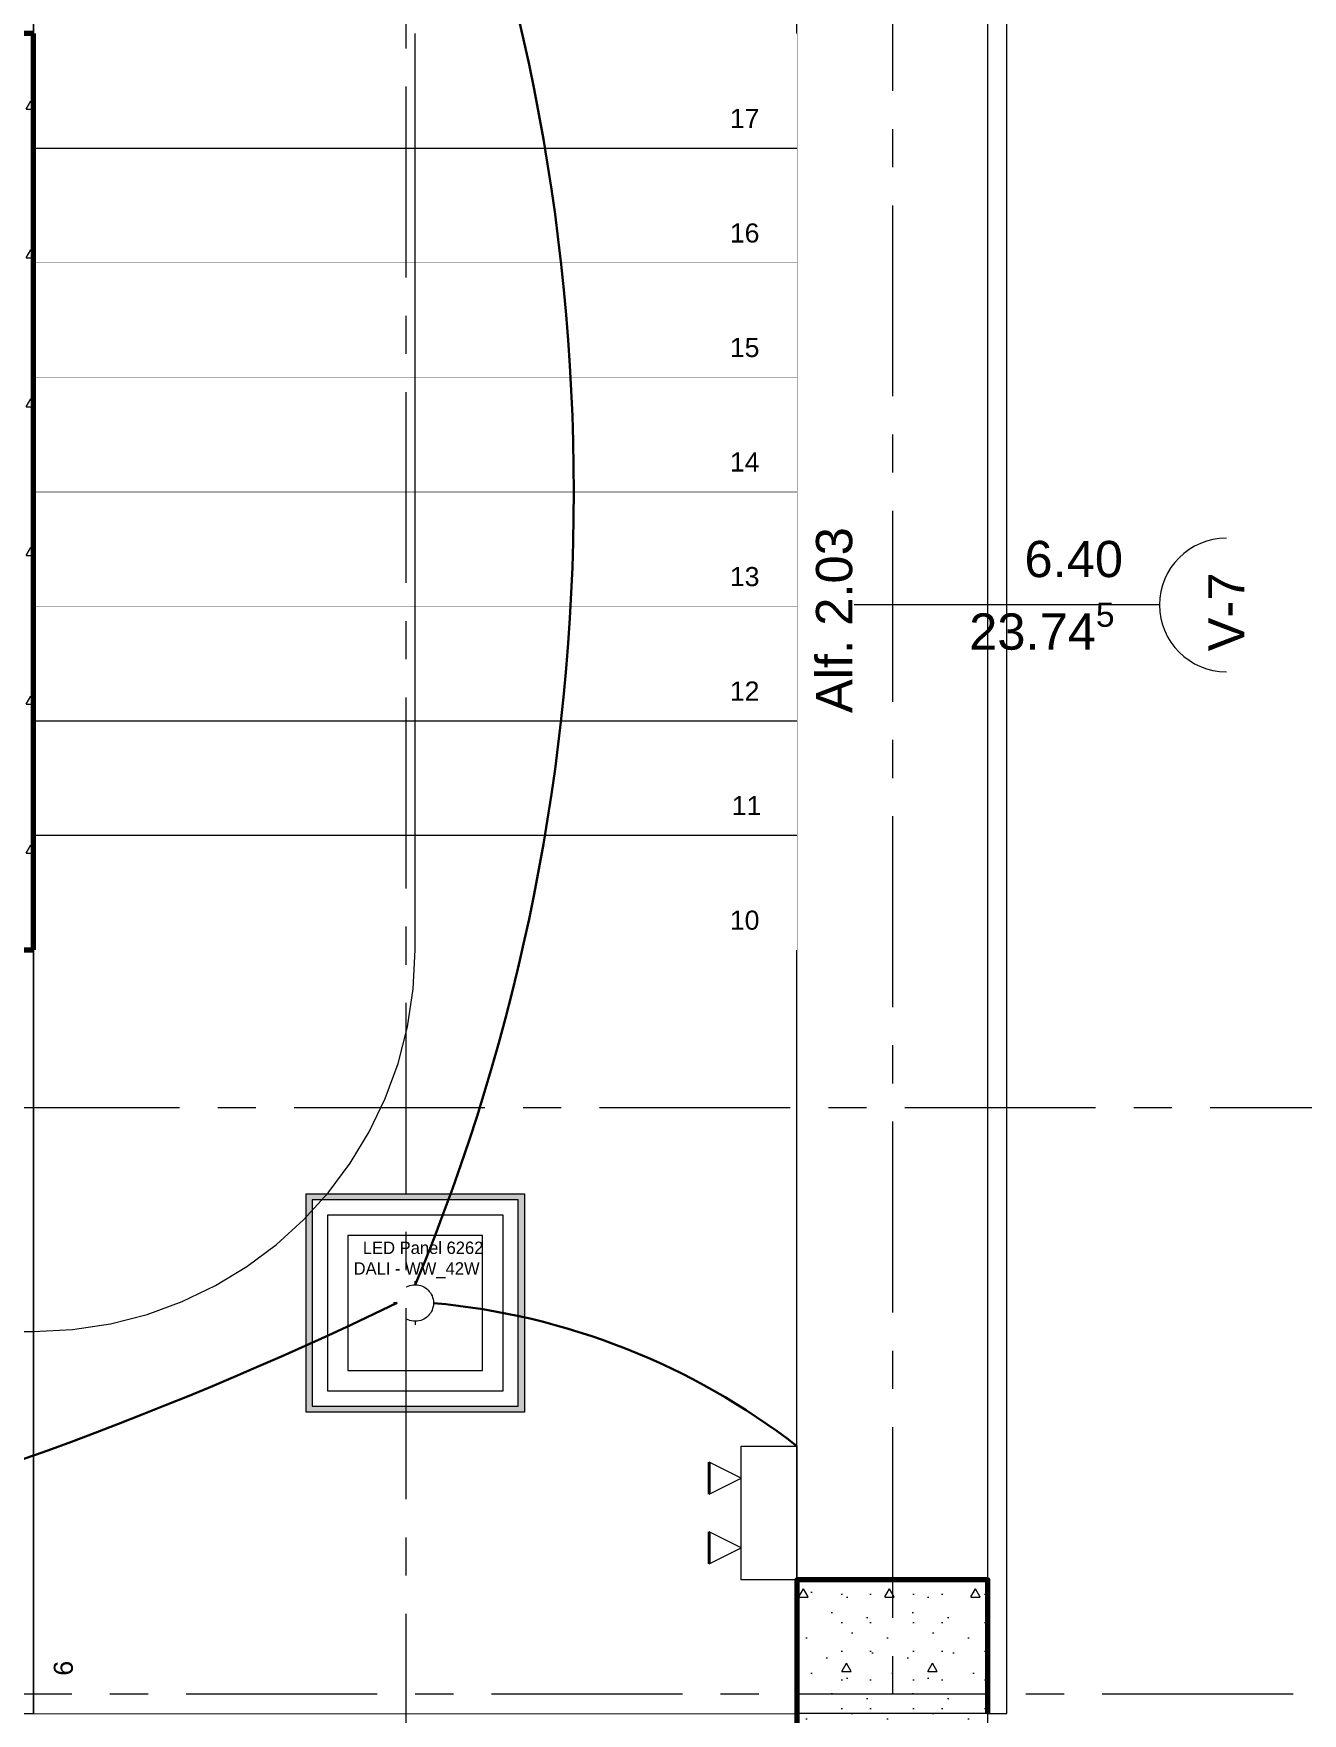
# Model space of a CAD drawing. Header units: inches. Extents: x -38 to 5698, y -33 to 92.
# Drawn here: x 234.07 to 237.394, y 20.35 to 24.75 of the extents above; entities that cross this region are included whole.
import ezdxf
from ezdxf.lldxf.tags import DXFTag

# ---------------------------------------------------------------- set-up
doc = ezdxf.new("R2010")
doc.units = ezdxf.units.IN
doc.header["$MEASUREMENT"] = 0
doc.set_wipeout_variables(frame=1)
for name, pattern in [('ACAD_ISO04W100', [30, 24, -3, 0, -3]), ('DASHED', [0.75, 0.5, -0.25]), ('Hidden Line', [0.195611, 0.141111, -0.0545]), ('Punto & Raya', [0.65, 0.5, -0.075, 0, -0.075]), ('Raya Pequeña', [0.141111, 0.070556, -0.070556]), ('Rayas', [0.282222, 0.141111, -0.141111]), ('Wipeout_Contour', [1, 0, -1])]:
    doc.linetypes.add(name, pattern=pattern)
for name, color, linetype, lineweight in [('00_IE_Luminarias', 6, 'Continuous', 30), ('ALUMBRADO_PVC', 6, 'PVC1', 30), ('Luminaria', 9, 'Continuous', 9), ('Luminarias', 5, 'Continuous', 20), ('pulsador', 4, 'Continuous', 40)]:
    doc.layers.add(name, color=color, linetype=linetype, lineweight=lineweight)
for name, color, linetype in [('02 _ ARQ _ ALB _ Ejes Generales', 7, 'Continuous'), ('08 _ STR _ EXT _ 06 Columnas', 7, 'Continuous'), ('08 _ STR _ EXT _ 07 Losa Aligerada', 7, 'Continuous'), ('08 _ STR _ EXT _ 09 Vigas', 7, 'Continuous'), ('08 _ STR _ EXT _ 11 Escaleras', 7, 'Continuous'), ('08 _ STR _ EXT _ 12 Ascensor', 7, 'Continuous'), ('Estructura - 04 MURO', 7, 'Continuous'), ('Marcador - Secciones', 251, 'Continuous')]:
    doc.layers.add(name, color=color, linetype=linetype)
doc.styles.add('Estilo_Generado_3', font='arial.ttf')
doc.styles.add('Estilo_Generado_4', font='swisse.ttf')
doc.styles.add('{18b73a54-fa43-428c-adcb-c1c7bbdf2c84}', font='Simplex.shx')
tags = doc.linetypes.add('PVC1', pattern='A,1,-0.19772,["PVC",{18b73a54-fa43-428c-adcb-c1c7bbdf2c84},S=0.13,R=0,X=0,Y=-0.061851],-0.507647', length=1.705367).pattern_tags.tags
tags[6] = DXFTag(74, 10)
pattern_1 = [(0, (185.00002, 3e-09), (0, 0.3897114), [0.024375, -0.200625]), (0, (185.11252, 0.19486), (0, 0.3897114), [0.024375, -0.200625]), (60, (185.00002, 3e-09), (-0.3375, 0.1948557), [0.024375, -0.200625]), (60, (185.22502, 3e-09), (-0.3375, 0.1948557), [0.024375, -0.200625]), (120, (185.0244, 3e-09), (0.3375, 0.1948557), [0.024375, -0.200625]), (120, (185.2494, 3e-09), (0.3375, 0.1948557), [0.024375, -0.200625]), (0, (185.00002, 0.0375), (0, 0.075), [0, -0.075, 0, -0.1125]), (45, (185.03752, 0.0375), (-0.05303301, 0.05303301), [0, -0.05625, 0, -0.09375])]

# ---------------------------------------------------------------- blocks, each defined once
blk = doc.blocks.new('*U268')
at = {"layer": 'Luminarias', "linetype": 'DASHED', "lineweight": 0, "ltscale": 0.05}
blk.add_lwpolyline([(0, -0.005), (0, 0.005)], dxfattribs=at)
blk = doc.blocks.new('*U269')
at = {"color": 0, "linetype": 'ByBlock', "lineweight": -2, "transparency": 16777216}
blk.add_blockref('*U268', (0, 0.055), dxfattribs=at)
for p, rotation in [((-0.055, 0), 90), ((0.055, 0), 270), ((0, -0.055), 180)]:
    blk.add_blockref('*U268', p, dxfattribs=dict(at, rotation=rotation))
blk = doc.blocks.new('PANEL CUADRAD 60X60 AD')
at = {"layer": 'Luminarias'}
h = blk.add_hatch(dxfattribs=at)
h.set_pattern_fill('DOTS', color=6, scale=0.0015)
h.set_pattern_definition([(0, (-2127.458864, -786.8599919), (0.001190625, 0.00238125), [0, -0.00238125])])
h.paths.add_polyline_path([(-0.3, 0.3), (-0.3, -0.3), (0.3, -0.3), (0.3, 0.3)])
h.paths.add_polyline_path([(0.283, 0.283), (0.283, -0.283), (-0.283, -0.283), (-0.283, 0.283)], flags=16)
h.paths.add_polyline_path([(0.2415, 0.2415), (0.2415, -0.2415), (-0.2415, -0.2415), (-0.2415, 0.2415)], flags=0)
h.paths.add_polyline_path([(0.1851, 0.1851), (0.1851, -0.1851), (-0.1851, -0.1851), (-0.1851, 0.1851)], flags=0)
h.paths.add_polyline_path([(0.05, 0, -1), (-0.05, 0, -1)], flags=0)
h.paths.add_polyline_path([(-0.1815, 0.0591), (0.2115, 0.0591), (0.2115, 0.1859), (-0.1815, 0.1859)], flags=8)
at = {"layer": 'Luminarias', "color": 6, "lineweight": 0}
for points in [[(-0.3, 0.3), (0.3, 0.3), (0.3, -0.3), (-0.3, -0.3)], [(-0.283, -0.283), (0.283, -0.283), (0.283, 0.283), (-0.283, 0.283)], [(-0.2415, -0.2415), (0.2415, -0.2415), (0.2415, 0.2415), (-0.2415, 0.2415)], [(-0.1851, -0.1851), (0.1851, -0.1851), (0.1851, 0.1851), (-0.1851, 0.1851)]]:
    blk.add_lwpolyline(points, close=True, dxfattribs=at)
at = {"layer": 'Luminarias', "color": 6}
blk.add_lwpolyline([(-0.3, 0.3), (0.3, 0.3), (0.3, -0.3), (-0.3, -0.3)], close=True, dxfattribs=at)
at = {"layer": 'Luminarias', "color": 6, "linetype": 'DASHED', "lineweight": 0, "ltscale": 0.01}
blk.add_circle((0, 0), 0.05, dxfattribs=at)
at = {"color": 6}
blk.add_blockref('*U269', (0, 0), dxfattribs=at)
at = {"layer": 'Luminarias', "color": 6, "insert": (-0.1693, 0.1686), "char_height": 0.034, "width": 0.456812, "attachment_point": 1}
blk.add_mtext('  LED Panel 6262 DALI - WW_42W {\\Ftxt|c0;\\C4;\\P} ', dxfattribs=at)
blk = doc.blocks.new('luz de emergencia')
at = {"color": 5, "lineweight": 40}
for p, q in [((164.1493, 48.9365, -0.0001), (164.2333, 48.9365, -0.0001)), ((164.3313, 48.9365, -0.0001), (164.4153, 48.9365, -0.0001))]:
    blk.add_line(p, q, dxfattribs=at)
at = {"layer": '00_IE_Luminarias', "color": 5, "linetype": 'Continuous', "lineweight": 13}
for p, q in [((164.1913, 49.0205, -0.0001), (164.1493, 48.9365, -0.0001)), ((164.2333, 48.9365, -0.0001), (164.1913, 49.0205, -0.0001)), ((164.3733, 49.0205, -0.0001), (164.3313, 48.9365, -0.0001)), ((164.4153, 48.9365, -0.0001), (164.3733, 49.0205, -0.0001))]:
    blk.add_line(p, q, dxfattribs=at)
at = {"layer": '00_IE_Luminarias', "color": 5, "linetype": 'Continuous', "lineweight": 13, "elevation": -0.0001}
blk.add_lwpolyline([(164.4573, 49.0205), (164.1073, 49.0205), (164.1073, 49.1666), (164.4573, 49.1665)], close=True, dxfattribs=at)

msp = doc.modelspace()

# ---------------------------------------------------------------- linework, layer by layer
at = {"layer": '02 _ ARQ _ ALB _ Ejes Generales', "color": 251, "linetype": 'Punto & Raya', "lineweight": 13}
msp.add_line((236.32, 45.9), (236.32, 2.05), dxfattribs=at)
at = {"layer": '08 _ STR _ EXT _ 07 Losa Aligerada', "color": 254, "linetype": 'Rayas', "lineweight": 18, "flags": 128}
msp.add_lwpolyline([(193.22, 11.97, 1.049431), (198.7936, 6.3), (209.6002, 6.3), (209.6002, 6.2005), (214.7981, 6.2005), (214.7981, 7.2), (222.07, 7.2), (222.07, 5.6637), (223.2699, 5.6637), (223.2699, 4.2), (228.3699, 4.2), (228.3699, 5.6637), (229.57, 5.6637), (229.57, 7.2), (236.57, 7.2), (236.57, 14.9999), (236.57, 15.1499), (236.5699, 15.1499), (236.5699, 15.7999), (236.57, 15.7999), (236.57, 20.35), (231.67, 20.35), (231.67, 22.35), (231.67, 22.6), (231.67, 24.5), (231.67, 24.75), (231.67, 26.75), (236.57, 26.75), (236.57, 39.9), (228.67, 39.9), (223.5529, 39.9), (223.5529, 40.9), (218.9324, 40.9), (218.9324, 39.9), (208.37, 39.9), (208.37, 41.4352), (207.42, 41.4352), (207.42, 42.9), (202.22, 42.9), (202.22, 41.4352), (201.2699, 41.4352), (201.2699, 39.9), (196.27, 39.9), (196.27, 41.1), (192.87, 41.1), (192.87, 37.7), (194.07, 37.7), (194.07, 33.9), (193.17, 33.9), (193.17, 21.2663), (193.22, 21.2663)], format="xyb", close=True, dxfattribs=at)
at = {"layer": '08 _ STR _ EXT _ 07 Losa Aligerada', "color": 254, "linetype": 'Continuous', "lineweight": 18, "flags": 128}
msp.add_lwpolyline([(228.3699, 4.4445), (229.37, 4.4445), (229.37, 7.2), (236.57, 7.2), (236.57, 15.1499), (236.5699, 15.1499), (236.5699, 15.7999), (236.57, 15.7999), (236.57, 20.35), (231.67, 20.35), (231.67, 22.35), (231.67, 22.6), (231.67, 24.5), (231.67, 24.75), (231.67, 26.75), (236.57, 26.75), (236.57, 39.9)], dxfattribs=at)
at = {"layer": '08 _ STR _ EXT _ 09 Vigas', "color": 251, "linetype": 'Hidden Line', "lineweight": 13}
msp.add_line((236.57, 7.2), (236.57, 20.35), dxfattribs=at)
at = {"layer": '08 _ STR _ EXT _ 11 Escaleras', "color": 161, "linetype": 'Continuous', "lineweight": 13}
for p, q in [((234.5098, 22.35), (232.9744, 22.35)), ((233.5744, 20.35), (236.07, 20.35))]:
    msp.add_line(p, q, dxfattribs=at)
at = {"layer": 'Estructura - 04 MURO', "color": 165, "linetype": 'Continuous', "lineweight": 15}
for p, q in [((236.57, 20.35), (236.57, 26.75)), ((236.62, 20.35), (236.62, 26.75)), ((237.02, 23.2535), (236.22, 23.2535)), ((236.57, 20.35), (236.62, 20.35))]:
    msp.add_line(p, q, dxfattribs=at)
at = {"layer": 'Estructura - 04 MURO', "color": 251, "linetype": 'Continuous', "lineweight": 13, "flags": 128}
msp.add_lwpolyline([(237.195, 23.4285, 1), (237.195, 23.0785)], format="xyb", dxfattribs=at)

# ---------------------------------------------------------------- texts
at = {"layer": 'Estructura - 04 MURO', "color": 251, "lineweight": 25, "char_height": 0.095, "attachment_point": 7, "rotation": 90, "style": 'Estilo_Generado_4'}
for s, insert in [('\\A1;{\\pql;\\pt0;\\fSwis721 Ex BT|b0|i0|c0|p34;Alf. 2.03\\fSwis721 Ex BT|b0|i0|c0|p34;\\A1{\\H.66x;\\S^  ;}\\fSwis721 Ex BT|b0|i0|c0|p34;\\fSwis721 Ex BT|b0|i0|c0|p34;}', (236.2425, 22.9703)), ('\\A1;{\\pql;\\pt0;\\fSwis721 Ex BT|b0|i0|c0|p34;V-7\\fSwis721 Ex BT|b0|i0|c0|p34;\\fSwis721 Ex BT|b0|i0|c0|p34;\\fSwis721 Ex BT|b0|i0|c0|p34;}', (237.2425, 23.1319))]:
    msp.add_mtext(s, dxfattribs=dict(at, insert=insert))
at = {"layer": 'Estructura - 04 MURO', "color": 251, "lineweight": 25, "char_height": 0.095, "attachment_point": 7, "style": 'Estilo_Generado_4'}
for s, insert in [('\\A1;{\\pql;\\pt0;\\fSwis721 Ex BT|b0|i0|c0|p34;6.40\\fSwis721 Ex BT|b0|i0|c0|p34;\\A1{\\H.66x;\\S^  ;}\\fSwis721 Ex BT|b0|i0|c0|p34;\\fSwis721 Ex BT|b0|i0|c0|p34;}', (236.666, 23.2985)), ('\\A1;{\\pql;\\pt0;\\fSwis721 Ex BT|b0|i0|c0|p34;23.74\\fSwis721 Ex BT|b0|i0|c0|p34;\\A1{\\H.66x;\\S5^  ;}\\fSwis721 Ex BT|b0|i0|c0|p34;\\fSwis721 Ex BT|b0|i0|c0|p34;}', (236.5212, 23.1085))]:
    msp.add_mtext(s, dxfattribs=dict(at, insert=insert))

# ---------------------------------------------------------------- next in the draw order: wipeouts: each hides what was drawn before it
at = {"color": 254, "linetype": 'Wipeout_Contour', "lineweight": 0, "ltscale": 6630.183302}
msp.add_wipeout([(234.07, 20.35), (234.5098, 20.35), (234.5098, 22.35), (234.07, 22.35)], dxfattribs=at).dxf.layer = '08 _ STR _ EXT _ 11 Escaleras'

# ---------------------------------------------------------------- next in the draw order: linework, layer by layer
at = {"layer": '08 _ STR _ EXT _ 11 Escaleras', "color": 161, "linetype": 'Raya Pequeña', "lineweight": 13}
msp.add_line((234.5098, 20.35), (234.5098, 22.35), dxfattribs=at)

# ---------------------------------------------------------------- next in the draw order: wipeouts: each hides what was drawn before it
at = {"color": 254, "linetype": 'Wipeout_Contour', "lineweight": 0, "ltscale": 6634.182961}
msp.add_wipeout([(234.5098, 22.35), (234.5098, 20.35), (236.07, 20.35), (236.07, 22.35)], dxfattribs=at).dxf.layer = '08 _ STR _ EXT _ 11 Escaleras'

# ---------------------------------------------------------------- next in the draw order: linework, layer by layer
at = {"layer": '08 _ STR _ EXT _ 11 Escaleras', "color": 161, "linetype": 'Continuous', "lineweight": 13}
msp.add_line((236.07, 20.35), (236.07, 26.75), dxfattribs=at)
at = {"layer": '08 _ STR _ EXT _ 11 Escaleras', "color": 167, "linetype": 'Continuous', "lineweight": 18}
msp.add_line((233.5744, 20.35), (236.07, 20.35), dxfattribs=at)

# ---------------------------------------------------------------- next in the draw order: wipeouts: each hides what was drawn before it
at = {"color": 254, "linetype": 'Wipeout_Contour', "lineweight": 0, "ltscale": 6633.423118}
msp.add_wipeout([(236.07, 24.75), (234.07, 24.75), (234.07, 22.35), (236.07, 22.35)], dxfattribs=at).dxf.layer = '08 _ STR _ EXT _ 11 Escaleras'

# ---------------------------------------------------------------- next in the draw order: linework, layer by layer
at = {"layer": '08 _ STR _ EXT _ 11 Escaleras', "color": 167, "linetype": 'Continuous', "lineweight": 18}
for p, q in [((236.07, 20.35), (236.07, 26.75)), ((235.07, 22.35), (235.07, 24.75)), ((236.07, 24.45), (234.07, 24.45)), ((236.07, 24.15), (234.07, 24.15)), ((236.07, 23.85), (234.07, 23.85)), ((236.07, 23.55), (234.07, 23.55)), ((236.07, 23.25), (234.07, 23.25)), ((236.07, 22.95), (234.07, 22.95)), ((236.07, 22.65), (234.07, 22.65)), ((236.07, 22.35), (232.9744, 22.35))]:
    msp.add_line(p, q, dxfattribs=at)
at = {"layer": '08 _ STR _ EXT _ 11 Escaleras', "color": 161, "linetype": 'Continuous', "lineweight": 13}
msp.add_line((234.07, 25.1898), (234.07, 20.35), dxfattribs=at)
at = {"layer": '08 _ STR _ EXT _ 11 Escaleras', "color": 161, "linetype": 'Raya Pequeña', "lineweight": 13}
msp.add_line((234.07, 22.4898), (236.07, 22.4898), dxfattribs=at)

# ---------------------------------------------------------------- next in the draw order: wipeouts: each hides what was drawn before it
at = {"color": 254, "linetype": 'Wipeout_Contour', "lineweight": 0, "ltscale": 6628.703858}
msp.add_wipeout([(233.77, 20.35), (234.07, 20.35), (234.07, 22.35), (233.77, 22.35)], dxfattribs=at).dxf.layer = '08 _ STR _ EXT _ 11 Escaleras'

# ---------------------------------------------------------------- next in the draw order: linework, layer by layer
at = {"layer": '08 _ STR _ EXT _ 11 Escaleras', "color": 167, "linetype": 'Continuous', "lineweight": 18}
for p, q in [((234.07, 20.35), (234.07, 26.75)), ((233.2744, 21.35), (234.07, 21.35))]:
    msp.add_line(p, q, dxfattribs=at)
at = {"layer": '08 _ STR _ EXT _ 11 Escaleras', "color": 161, "linetype": 'ACAD_ISO04W100', "lineweight": 13}
for p, q in [((236.07, 22.35), (232.9744, 22.35)), ((233.5744, 20.35), (236.07, 20.35))]:
    msp.add_line(p, q, dxfattribs=at)
at = {"layer": '08 _ STR _ EXT _ 11 Escaleras', "color": 167, "linetype": 'Continuous', "lineweight": 18}
msp.add_arc((234.07, 22.35), 1, 270, 0, dxfattribs=at)

# ---------------------------------------------------------------- next in the draw order: wipeouts: each hides what was drawn before it
at = {"color": 254, "linetype": 'Wipeout_Contour', "lineweight": 0, "ltscale": 6633.303463}
msp.add_wipeout([(236.07, 22.35), (234.07, 22.35), (234.07, 20.35), (236.07, 20.35)], dxfattribs=at).dxf.layer = '08 _ STR _ EXT _ 11 Escaleras'

# ---------------------------------------------------------------- next in the draw order: hatches: boundary and pattern name
at = {"layer": '08 _ STR _ EXT _ 06 Columnas', "linetype": 'Continuous', "lineweight": 9}
h = msp.add_hatch(dxfattribs=at)
h.set_pattern_fill('HORMIGÓN_EN_MASA_0002', style=0, pattern_type=2)
h.set_pattern_definition(pattern_1)
h.paths.add_polyline_path([(236.07, 20.7), (236.07, 20.1), (236.57, 20.1), (236.57, 20.35), (236.57, 20.35), (236.57, 20.7)])

# ---------------------------------------------------------------- next in the draw order: linework, layer by layer
at = {"layer": '02 _ ARQ _ ALB _ Ejes Generales', "color": 251, "linetype": 'Punto & Raya', "lineweight": 13}
msp.add_line((240.57, 20.4), (227.7385, 20.4), dxfattribs=at)
at = {"layer": '08 _ STR _ EXT _ 06 Columnas', "color": 7, "linetype": 'Continuous', "lineweight": 80, "flags": 128}
msp.add_lwpolyline([(236.57, 20.35), (236.57, 20.7), (236.07, 20.7), (236.07, 20.1), (236.57, 20.1)], dxfattribs=at)
at = {"layer": '08 _ STR _ EXT _ 09 Vigas', "color": 251, "linetype": 'Hidden Line', "lineweight": 13}
for p in [(236.07, 17.4), (236.57, 20.35)]:
    msp.add_line(p, (236.07, 20.35), dxfattribs=at)
at = {"layer": '08 _ STR _ EXT _ 11 Escaleras', "color": 161, "linetype": 'ACAD_ISO04W100', "lineweight": 13}
for p, q in [((234.07, 26.75), (234.07, 20.35)), ((236.07, 20.35), (236.07, 26.75)), ((233.2744, 21.35), (234.07, 21.35))]:
    msp.add_line(p, q, dxfattribs=at)
at = {"layer": 'ALUMBRADO_PVC', "linetype": 'PVC1', "ltscale": 0.4}
for centre, radius, start, end in [((230.7681, 30.2296), 9.7785, 270.98473, 295.78872), ((234.9543, 19.613), 1.8193, 52.172, 84.8447)]:
    msp.add_arc(centre, radius, start, end, dxfattribs=at)
at = {"layer": 'Marcador - Secciones', "color": 251, "linetype": 'Punto & Raya', "lineweight": 13}
msp.add_line((213.9526, 21.9367), (241.7072, 21.9367), dxfattribs=at)

# ---------------------------------------------------------------- next in the draw order: block references
at = {"layer": 'Luminaria', "xscale": 0.9538673662839494, "yscale": 0.9538673662839494, "zscale": 0.9538673662839494}
msp.add_blockref('PANEL CUADRAD 60X60 AD', (235.07, 21.425), dxfattribs=at)
at = {"layer": 'pulsador', "color": 4, "lineweight": 40, "rotation": 270}
msp.add_blockref('luz de emergencia', (186.9035, 185.1573, 0.0001), dxfattribs=at)

# ---------------------------------------------------------------- next in the draw order: texts
at = {"layer": '08 _ STR _ EXT _ 11 Escaleras', "color": 161, "lineweight": 13, "insert": (234.1475, 20.4879), "char_height": 0.05, "attachment_point": 4, "rotation": 270, "style": 'Estilo_Generado_3'}
msp.add_mtext('\\A1;{\\pql;\\fArial|b0|i0|c0|p34;9}', dxfattribs=at)

# ---------------------------------------------------------------- next in the draw order: wipeouts: each hides what was drawn before it
at = {"color": 254, "linetype": 'Wipeout_Contour', "lineweight": 0, "ltscale": 6633.363113}
msp.add_wipeout([(234.07, 22.35), (236.07, 22.35), (236.07, 22.65), (234.07, 22.65)], dxfattribs=at).dxf.layer = '08 _ STR _ EXT _ 11 Escaleras'

# ---------------------------------------------------------------- next in the draw order: hatches: boundary and pattern name
at = {"layer": '08 _ STR _ EXT _ 12 Ascensor', "linetype": 'Continuous', "lineweight": 9}
h = msp.add_hatch(dxfattribs=at)
h.set_pattern_fill('HORMIGÓN_EN_MASA_0002', style=0, pattern_type=2)
h.set_pattern_definition(pattern_1)
h.paths.add_polyline_path([(233.82, 22.6), (234.07, 22.35), (234.07, 22.6)])
h = msp.add_hatch(dxfattribs=at)
h.set_pattern_fill('HORMIGÓN_EN_MASA_0002', style=0, pattern_type=2)
h.set_pattern_definition(pattern_1)
h.paths.add_polyline_path([(233.82, 22.35), (234.07, 22.35), (233.82, 22.6)])

# ---------------------------------------------------------------- next in the draw order: linework, layer by layer
at = {"layer": '08 _ STR _ EXT _ 11 Escaleras', "color": 161, "linetype": 'ACAD_ISO04W100', "lineweight": 13}
msp.add_arc((234.07, 22.35), 1, 270, 0, dxfattribs=at)
at = {"layer": '08 _ STR _ EXT _ 12 Ascensor', "color": 7, "linetype": 'Continuous', "lineweight": 80, "flags": 128}
msp.add_lwpolyline([(231.67, 22.35), (234.07, 22.35)], dxfattribs=at)

# ---------------------------------------------------------------- next in the draw order: texts
at = {"layer": '08 _ STR _ EXT _ 11 Escaleras', "color": 161, "lineweight": 13, "insert": (235.8941, 22.4274), "char_height": 0.05, "attachment_point": 4, "style": 'Estilo_Generado_3'}
msp.add_mtext('\\A1;{\\pql;\\fArial|b0|i0|c0|p34;10}', dxfattribs=at)

# ---------------------------------------------------------------- next in the draw order: wipeouts: each hides what was drawn before it
at = {"color": 254, "linetype": 'Wipeout_Contour', "lineweight": 0, "ltscale": 6633.379503}
msp.add_wipeout([(236.07, 22.95), (234.07, 22.95), (234.07, 22.65), (236.07, 22.65)], dxfattribs=at).dxf.layer = '08 _ STR _ EXT _ 11 Escaleras'

# ---------------------------------------------------------------- next in the draw order: linework, layer by layer
at = {"layer": '08 _ STR _ EXT _ 11 Escaleras', "color": 161, "linetype": 'ACAD_ISO04W100', "lineweight": 13}
msp.add_line((234.07, 22.65), (236.07, 22.65), dxfattribs=at)

# ---------------------------------------------------------------- next in the draw order: texts
at = {"layer": '08 _ STR _ EXT _ 11 Escaleras', "color": 161, "lineweight": 13, "insert": (235.8992, 22.7279), "char_height": 0.05, "attachment_point": 4, "style": 'Estilo_Generado_3'}
msp.add_mtext('\\A1;{\\pql;\\fArial|b0|i0|c0|p34;11}', dxfattribs=at)

# ---------------------------------------------------------------- next in the draw order: wipeouts: each hides what was drawn before it
at = {"color": 254, "linetype": 'Wipeout_Contour', "lineweight": 0, "ltscale": 6633.39611}
msp.add_wipeout([(236.07, 23.25), (234.07, 23.25), (234.07, 22.95), (236.07, 22.95)], dxfattribs=at).dxf.layer = '08 _ STR _ EXT _ 11 Escaleras'

# ---------------------------------------------------------------- next in the draw order: linework, layer by layer
at = {"layer": '08 _ STR _ EXT _ 11 Escaleras', "color": 161, "linetype": 'ACAD_ISO04W100', "lineweight": 13}
for p, q in [((236.07, 23.25), (234.07, 23.25)), ((234.07, 22.95), (236.07, 22.95))]:
    msp.add_line(p, q, dxfattribs=at)

# ---------------------------------------------------------------- next in the draw order: texts
at = {"layer": '08 _ STR _ EXT _ 11 Escaleras', "color": 161, "lineweight": 13, "insert": (235.8941, 23.0279), "char_height": 0.05, "attachment_point": 4, "style": 'Estilo_Generado_3'}
msp.add_mtext('\\A1;{\\pql;\\fArial|b0|i0|c0|p34;12}', dxfattribs=at)

# ---------------------------------------------------------------- next in the draw order: wipeouts: each hides what was drawn before it
at = {"color": 254, "linetype": 'Wipeout_Contour', "lineweight": 0, "ltscale": 6633.412933}
msp.add_wipeout([(236.07, 23.55), (234.07, 23.55), (234.07, 23.25), (236.07, 23.25)], dxfattribs=at).dxf.layer = '08 _ STR _ EXT _ 11 Escaleras'

# ---------------------------------------------------------------- next in the draw order: linework, layer by layer
at = {"layer": '08 _ STR _ EXT _ 11 Escaleras', "color": 161, "linetype": 'ACAD_ISO04W100', "lineweight": 13}
msp.add_line((236.07, 23.55), (234.07, 23.55), dxfattribs=at)

# ---------------------------------------------------------------- next in the draw order: texts
at = {"layer": '08 _ STR _ EXT _ 11 Escaleras', "color": 161, "lineweight": 13, "insert": (235.8941, 23.3274), "char_height": 0.05, "attachment_point": 4, "style": 'Estilo_Generado_3'}
msp.add_mtext('\\A1;{\\pql;\\fArial|b0|i0|c0|p34;13}', dxfattribs=at)

# ---------------------------------------------------------------- next in the draw order: wipeouts: each hides what was drawn before it
at = {"color": 254, "linetype": 'Wipeout_Contour', "lineweight": 0, "ltscale": 6633.429974}
msp.add_wipeout([(236.07, 23.85), (234.07, 23.85), (234.07, 23.55), (236.07, 23.55)], dxfattribs=at).dxf.layer = '08 _ STR _ EXT _ 11 Escaleras'

# ---------------------------------------------------------------- next in the draw order: linework, layer by layer
at = {"layer": '08 _ STR _ EXT _ 11 Escaleras', "color": 161, "linetype": 'ACAD_ISO04W100', "lineweight": 13}
msp.add_line((236.07, 23.85), (234.07, 23.85), dxfattribs=at)

# ---------------------------------------------------------------- next in the draw order: texts
at = {"layer": '08 _ STR _ EXT _ 11 Escaleras', "color": 161, "lineweight": 13, "insert": (235.8941, 23.6279), "char_height": 0.05, "attachment_point": 4, "style": 'Estilo_Generado_3'}
msp.add_mtext('\\A1;{\\pql;\\fArial|b0|i0|c0|p34;14}', dxfattribs=at)

# ---------------------------------------------------------------- next in the draw order: wipeouts: each hides what was drawn before it
at = {"color": 254, "linetype": 'Wipeout_Contour', "lineweight": 0, "ltscale": 6633.447232}
msp.add_wipeout([(236.07, 24.15), (234.07, 24.15), (234.07, 23.85), (236.07, 23.85)], dxfattribs=at).dxf.layer = '08 _ STR _ EXT _ 11 Escaleras'

# ---------------------------------------------------------------- next in the draw order: linework, layer by layer
at = {"layer": '08 _ STR _ EXT _ 11 Escaleras', "color": 161, "linetype": 'ACAD_ISO04W100', "lineweight": 13}
msp.add_line((236.07, 24.15), (234.07, 24.15), dxfattribs=at)

# ---------------------------------------------------------------- next in the draw order: texts
at = {"layer": '08 _ STR _ EXT _ 11 Escaleras', "color": 161, "lineweight": 13, "insert": (235.8941, 23.9274), "char_height": 0.05, "attachment_point": 4, "style": 'Estilo_Generado_3'}
msp.add_mtext('\\A1;{\\pql;\\fArial|b0|i0|c0|p34;15}', dxfattribs=at)

# ---------------------------------------------------------------- next in the draw order: wipeouts: each hides what was drawn before it
at = {"color": 254, "linetype": 'Wipeout_Contour', "lineweight": 0, "ltscale": 6633.464707}
msp.add_wipeout([(236.07, 24.45), (234.07, 24.45), (234.07, 24.15), (236.07, 24.15)], dxfattribs=at).dxf.layer = '08 _ STR _ EXT _ 11 Escaleras'

# ---------------------------------------------------------------- next in the draw order: texts
at = {"layer": '08 _ STR _ EXT _ 11 Escaleras', "color": 161, "lineweight": 13, "insert": (235.8941, 24.2274), "char_height": 0.05, "attachment_point": 4, "style": 'Estilo_Generado_3'}
msp.add_mtext('\\A1;{\\pql;\\fArial|b0|i0|c0|p34;16}', dxfattribs=at)

# ---------------------------------------------------------------- next in the draw order: wipeouts: each hides what was drawn before it
at = {"color": 254, "linetype": 'Wipeout_Contour', "lineweight": 0, "ltscale": 6633.482398}
msp.add_wipeout([(236.07, 24.75), (234.07, 24.75), (234.07, 24.45), (236.07, 24.45)], dxfattribs=at).dxf.layer = '08 _ STR _ EXT _ 11 Escaleras'

# ---------------------------------------------------------------- next in the draw order: hatches: boundary and pattern name
at = {"layer": '08 _ STR _ EXT _ 12 Ascensor', "linetype": 'Continuous', "lineweight": 9}
h = msp.add_hatch(dxfattribs=at)
h.set_pattern_fill('HORMIGÓN_EN_MASA_0002', style=0, pattern_type=2)
h.set_pattern_definition(pattern_1)
h.paths.add_polyline_path([(233.82, 24.5), (234.07, 24.75), (233.82, 24.75)])
h = msp.add_hatch(dxfattribs=at)
h.set_pattern_fill('HORMIGÓN_EN_MASA_0002', style=0, pattern_type=2)
h.set_pattern_definition(pattern_1)
h.paths.add_polyline_path([(233.82, 24.5), (234.07, 24.5), (234.07, 24.75)])
h = msp.add_hatch(dxfattribs=at)
h.set_pattern_fill('HORMIGÓN_EN_MASA_0002', style=0, pattern_type=2)
h.set_pattern_definition(pattern_1)
h.paths.add_polyline_path([(233.82, 24.5), (233.82, 22.6), (234.07, 22.6), (234.07, 24.5)])

# ---------------------------------------------------------------- next in the draw order: linework, layer by layer
at = {"layer": '08 _ STR _ EXT _ 11 Escaleras', "color": 161, "linetype": 'ACAD_ISO04W100', "lineweight": 13}
for p, q in [((235.07, 22.35), (235.07, 24.75)), ((234.07, 24.45), (236.07, 24.45))]:
    msp.add_line(p, q, dxfattribs=at)
at = {"layer": '08 _ STR _ EXT _ 12 Ascensor', "color": 7, "linetype": 'Continuous', "lineweight": 80}
msp.add_line((234.07, 24.75), (231.67, 24.75), dxfattribs=at)
at = {"layer": '08 _ STR _ EXT _ 12 Ascensor', "color": 7, "linetype": 'Continuous', "lineweight": 80, "flags": 128}
msp.add_lwpolyline([(234.07, 22.35), (234.07, 24.75)], dxfattribs=at)
at = {"layer": 'ALUMBRADO_PVC', "linetype": 'PVC1', "ltscale": 0.4}
msp.add_arc((230.0806, 23.55), 5.4046, 337.3962, 22.6041, dxfattribs=at)
at = {"layer": 'Marcador - Secciones', "color": 251, "linetype": 'Punto & Raya', "lineweight": 13}
msp.add_line((235.0454, 46.2111), (235.0454, 0.9472), dxfattribs=at)

# ---------------------------------------------------------------- next in the draw order: texts
at = {"layer": '08 _ STR _ EXT _ 11 Escaleras', "color": 161, "lineweight": 13, "insert": (235.8941, 24.5279), "char_height": 0.05, "attachment_point": 4, "style": 'Estilo_Generado_3'}
msp.add_mtext('\\A1;{\\pql;\\fArial|b0|i0|c0|p34;17}', dxfattribs=at)

doc.saveas('drawing.dxf')
